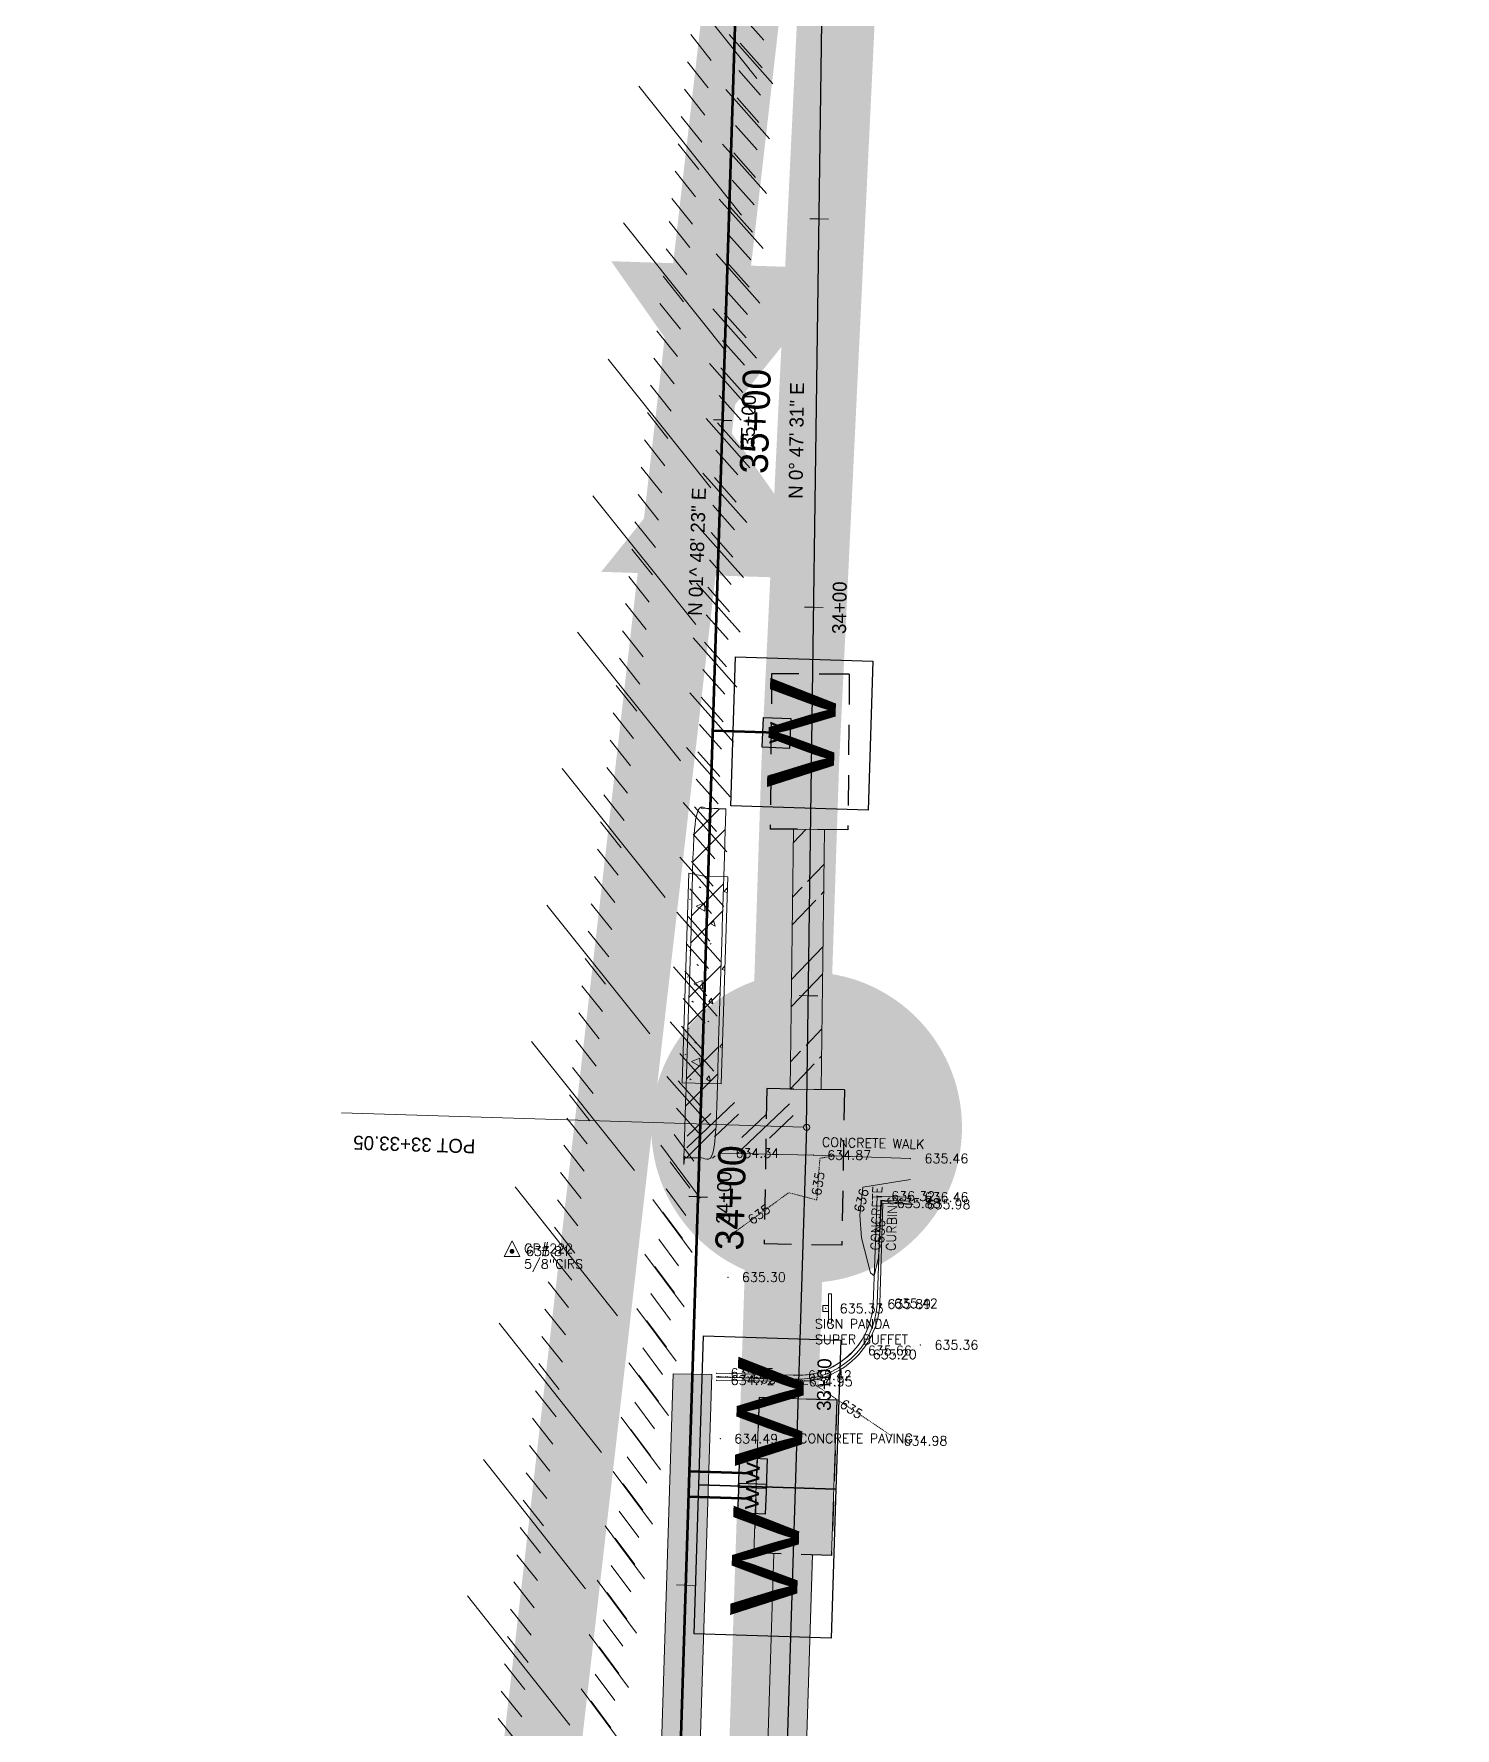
# Model space of a CAD drawing. Extents: x 2536931 to 2538613, y 7112513 to 7131087.
# Drawn here: x 2538331.3 to 2538514.2, y 7128188.7 to 7128406.8 of the extents above; entities that cross this region are included whole.
import ezdxf
from ezdxf.enums import TextEntityAlignment as Align

# ---------------------------------------------------------------- set-up
doc = ezdxf.new("R2010")
doc.units = 0
doc.header["$MEASUREMENT"] = 0
doc.linetypes.add('DGN Style 2', pattern=[6.486575117634358, 3.891945070580614, -2.594630047053743])
doc.linetypes.add('HIDDEN2', pattern=[0.1875, 0.125, -0.0625])
for name, color, linetype, lineweight in [('C-BORE-PIT', 5, 'DGN Style 2', 30), ('C-PIPE-CASING', 6, 'Continuous', 13), ('C-PVMT-CONC-REPAIR', 7, 'Continuous', 0), ('C-SSWR-MHOL', 6, 'Continuous', 30), ('C-SSWR-MHOL-200SCALE', 6, 'Continuous', 30), ('C-SSWR-MHOL-20SCALE', 6, 'Continuous', 30), ('C-SSWR-UGND', 1, 'Continuous', 30), ('C-SSWR-UGND-ABAN', 7, 'Continuous', 13), ('C-SSWR-UGND-ABAN-20-SCALE', 7, 'Continuous', 13), ('C-WATR-INST-100SCALE', 7, 'Continuous', 30), ('C-WATR-INST-200SCALE', 3, 'Continuous', 30), ('C-WATR-INST-20SCALE', 30, 'Continuous', 30), ('C-WATR-UGND', 4, 'Continuous', 53), ('C-WATR-UGND-ABANDON-100', 7, 'Continuous', 13), ('C-WATR-UGND-ABANDON-20', 7, 'Continuous', 13), ('CONCRETE REPAIR', 7, 'Continuous', 13), ('D_ALIGN_WL_20_SCALE', 7, 'Continuous', 30), ('D_ALIGN_WL_40_SCALE', 7, 'Continuous', 30), ('D_ALIGN_WL_POT_20_SCALE', 7, 'Continuous', 0), ('distance', 54, 'Continuous', 0), ('PT', 7, 'Continuous', 0), ('PTELEV', 5, 'Continuous', 0), ('V-CTRL', 2, 'Continuous', 0), ('V-CTRL-DESC', 54, 'Continuous', 0), ('V-PVMT-CONC', 8, 'Continuous', 0), ('V-ROAD-CURB-BACK', 8, 'Continuous', 0), ('V-ROAD-CURB-FACE', 54, 'Continuous', 0), ('V-SITE-SIGN', 8, 'Continuous', 0), ('V-SWLK-CONC', 54, 'Continuous', 0), ('V-TINN-BRKL', 100, 'Continuous', 0), ('V-TOPO-MAJR', 252, 'HIDDEN2', 0), ('V-TOPO-MINR', 8, 'Continuous', 0)]:
    doc.layers.add(name, color=color, linetype=linetype, lineweight=lineweight)
doc.layers.add('C-WATR-UGND-OLD', color=56, linetype='Continuous', lineweight=53, plot=False)
doc.styles.add('L90', font='simplex.shx', dxfattribs={"height": 0.007499985})
doc.styles.add('Outline', font='simplex.shx', dxfattribs={"height": 0.08999982000000001})
doc.styles.add('PTXT', font='romans.shx')
doc.styles.add('ROMANS', font='romans.shx')
doc.styles.add('Style-BRIDGE', font='BRIDGE.shx')

# ---------------------------------------------------------------- blocks, each defined once
blk = doc.blocks.new('CP')
blk.add_hatch(color=256).paths.add_polyline_path([(-0.0125, 1.530757942277972e-18, 1), (0.0125, -3.061515884555943e-18, 1)])
at = {"linetype": 'Continuous'}
for p, q in [((-0.04999999981373549, -0.03333333320915699), (0, 0.06666666641831398)), ((0, 0.06666666641831398), (0.04999999981373549, -0.03333333320915699)), ((0.04999999981373549, -0.03333333320915699), (-0.04999999981373549, -0.03333333320915699))]:
    blk.add_line(p, q, dxfattribs=at)
blk.add_circle((0, 0), 0.0125)
blk = doc.blocks.new('SIGN')
at = {"linetype": 'Continuous'}
for points in [[(0.01874999981373549, -0.01874999981373549), (-0.01874999981373549, -0.01874999981373549), (-0.01874999981373549, 0.01874999981373549), (0.01874999981373549, 0.01874999981373549)], [(0.01874999981373549, 0.09375), (0.03750000009313226, 0.09375), (0.03750000009313226, -0.09375), (0.01874999981373549, -0.09375)]]:
    blk.add_3dface(points, dxfattribs=at)
blk = doc.blocks.new('WMP20SC new')
at = {"layer": 'C-WATR-INST-20SCALE', "lineweight": 30, "flags": 128}
blk.add_lwpolyline([(-1.91872423607856, 1.76674608013127), (1.918724237941206, 1.766746080160374), (1.918724239803851, -1.766746078967117), (-1.918724237941206, -1.766746079083532)], close=True, dxfattribs=at)
at = {"layer": 'C-WATR-INST-20SCALE', "color": 7, "linetype": 'Continuous', "lineweight": 30, "insert": (1.862645149230957e-09, 5.820766091346741e-10), "char_height": 1.71, "attachment_point": 5, "line_spacing_factor": 0.7228915662650602, "style": 'Outline'}
blk.add_mtext('\\FBRIDGE.shx;\\W1.315789x;W', dxfattribs=at)
blk = doc.blocks.new('WMP20SC new_1')
at = {"layer": 'C-WATR-INST-100SCALE', "flags": 128}
blk.add_lwpolyline([(-1.918724236544222, 1.766746079680161), (1.91872423782479, 1.766746079738368), (1.918724239338189, -1.76674607944733), (-1.918724237941206, -1.766746079541917)], close=True, dxfattribs=at)
at = {"layer": 'C-WATR-INST-100SCALE', "insert": (1.047737896442413e-09, 8.731149137020111e-11), "char_height": 1.71, "attachment_point": 5, "line_spacing_factor": 0.7228915662650602, "style": 'Outline'}
blk.add_mtext('\\FBRIDGE.shx;\\W1.315789x;W', dxfattribs=at)
blk = doc.blocks.new('WVP40SC_3')
at = {"layer": 'C-WATR-UGND-OLD', "extrusion": (0, 0, -1)}
blk.add_solid([(3.99999999802094, -3), (3.999999998137355, 3), (2.328306436538696e-10, 0)], dxfattribs=at)
at = {"layer": 'C-WATR-UGND-OLD'}
blk.add_solid([(-2.328306436538696e-10, 0), (3.999999998952262, -3.000000001862645), (3.999999997671694, 2.999999998137355)], dxfattribs=at)
blk = doc.blocks.new('WVP40SC_2')
at = {"layer": 'C-WATR-INST-200SCALE', "extrusion": (0, 0, -1)}
blk.add_solid([(3.999999997322448, -2.999999999708962), (3.99999999802094, 3.000000000116415), (-1.164153218269348e-10, -1.164153218269348e-10)], dxfattribs=at)
at = {"layer": 'C-WATR-INST-200SCALE'}
blk.add_solid([(1.164153218269348e-10, -1.164153218269348e-10), (4, -3), (3.999999998486601, 3.000000000116415)], dxfattribs=at)
blk = doc.blocks.new('WVP40SC_1')
at = {"layer": 'C-WATR-INST-20SCALE', "extrusion": (0, 0, -1)}
blk.add_solid([(3.999999998137355, -3.000000000465661), (4, 2.999999999534339), (0, 2.328306436538696e-10)], dxfattribs=at)
at = {"layer": 'C-WATR-INST-20SCALE'}
blk.add_solid([(0, 2.328306436538696e-10), (4, -3.000000000698492), (4, 2.999999999534339)], dxfattribs=at)

msp = doc.modelspace()

# ---------------------------------------------------------------- hatches: boundary and pattern name
at = {"layer": 'C-PIPE-CASING', "lineweight": 13}
h = msp.add_hatch(dxfattribs=at)
h.set_pattern_fill('ANSI32', color=256, style=0)
h.set_pattern_definition([(224.9223462749343, (2538417.802790184, 7128284.955399924), (5.111864526899903, 15.26659231978841), []), (224.9223462749343, (2538419.497544858, 7128283.256045165), (5.111864526899903, 15.26659231978841), [])])
h.paths.add_polyline_path([(2538420.360693238, 7128307.013692964), (2538416.360810651, 7128307.10303537), (2538414.942411772, 7128262.113853347), (2538418.942331373, 7128262.051821315)])
h = msp.add_hatch(dxfattribs=at)
h.set_pattern_fill('ANSI32', color=256, style=0)
h.set_pattern_definition([(226.3889043762929, (2538424.753504398, 7128280.799438185), (5.40922470836076, 16.11646015893252), [14.4, -0.9999999999999997]), (226.3889043762929, (2538426.491196317, 7128279.144014736), (5.40922470836076, 16.11646015893252), [14.4, -0.9999999999999997])])
h.paths.add_polyline_path([(2538433.06845646, 7128304.357720225), (2538429.06859943, 7128304.391539365), (2538428.607613642, 7128270.944770497), (2538432.607470673, 7128270.910951359)])
at = {"layer": 'C-PVMT-CONC-REPAIR'}
h = msp.add_hatch(dxfattribs=at)
h.set_pattern_fill('CONCRT', color=256, style=0)
h.set_pattern_definition([(152.1355248209764, (2538407.269536098, 7127604.851696271), (42.5826772186707, -21.08053903225683), [0.5130576257247974, -66.85109641780194]), (51.28488407367871, (2538406.815964636, 7127605.09149005), (-45.06632780193993, -57.80037044386563), [0.4587984732531098, -85.907224504536]), (-74.12813139764626, (2538407.102919467, 7127605.449474636), (7.709349004171636, -29.85240338619116), [0.6205643215135919, -113.2709701531786]), (170.0786525998155, (2538409.25397124, 7127607.407589216), (8.640717972897601, -0.272062332645243), [1.067516979292661, -68.79251325975032]), (41.75592187740309, (2538408.202418763, 7127607.591518252), (-44.44541515612263, -38.08014307483501), [0.949112355026388, -70.62918411115112]), (-66.25569713189599, (2538408.910445711, 7127608.223587951), (40.40948295831011, -90.10133482386401), [0.8669700086520753, -119.4077244411781]), (150.7811753192905, (2538404.721506571, 7127602.984817352), (76.52463646444379, -41.88901573186842), [1.067542726633911, -106.0586195774457]), (22.73084704936189, (2538403.789796121, 7127603.505934526), (-17.59189226870386, -9.315989019224821), [0.9593965342929128, -46.55558557661607]), (-86.7952140969481, (2538404.67467651, 7127603.876647905), (-0.3104563229086549, -9.860113684515309), [0.8746361534466565, -98.15343322589648]), (31.3037303101705, (2538405.557071756, 7127607.770934826), (-44.13495883321397, -28.22002939031971), [0.1334455779716291, -72.11028650308852]), (153.6623056138943, (2538404.013600707, 7127609.892586606), (16.97097962288655, -10.40423834980579), [0.1822172544540465, -47.33276485645494]), (153.6623056138943, (2538411.189732895, 7127606.779172228), (16.97097962288655, -10.40423834980579), [0.1822172544540468, -47.33276485645494]), (153.6623056138943, (2538408.991828785, 7127605.164003012), (16.97097962288655, -10.40423834980579), [0.1822172544540468, -47.33276485645494]), (4.706564633651872, (2538409.594707506, 7127609.545681238), (-78.07691807898708, -7.411552690708121), [0.1674874858916947, -86.84355046332485]), (153.6623056138943, (2538404.30087318, 7127605.496794121), (16.97097962288655, -10.40423834980579), [0.1822172544540474, -47.33276485645494]), (153.6623056138943, (2538408.145168547, 7127602.377241859), (16.97097962288655, -10.40423834980579), [0.1822172544540468, -47.33276485645494]), (152.1355248209764, (2538410.087919955, 7127602.353121761), (42.5826772186707, -21.08053903225683), [0.5130576257247976, -66.85109641780194]), (51.28488407367871, (2538409.634348494, 7127602.592915541), (-45.06632780193993, -57.80037044386563), [0.4587984732531104, -85.907224504536]), (-74.12813139764626, (2538409.921303324, 7127602.950900127), (7.709349004171636, -29.85240338619116), [0.6205643215135918, -113.2709701531786]), (152.1355248209764, (2538406.099007124, 7127609.697382261), (42.5826772186707, -21.08053903225683), [0.513057625724798, -66.85109641780194]), (51.28488407367871, (2538405.645435662, 7127609.937176041), (-45.06632780193993, -57.80037044386563), [0.4587984732531103, -85.907224504536]), (-74.12813139764626, (2538405.932390493, 7127610.295160628), (7.709349004171636, -29.85240338619116), [0.6205643215135919, -113.2709701531786]), (31.3037303101705, (2538402.442837134, 7127602.2419431), (-44.13495883321397, -28.22002939031971), [0.1334455779716288, -72.11028650308853]), (31.3037303101705, (2538402.67723169, 7127611.0268691), (-44.13495883321397, -28.22002939031971), [0.1334455779716275, -72.11028650308853])])
h.paths.add_polyline_path([(2538410.330767849, 7127538.243699503), (2538399.153779868, 7127183.261805594), (2538401.653035637, 7127183.182987255), (2538401.022614578, 7127163.192925493), (2538391.027583692, 7127163.508136023), (2538391.658004755, 7127183.498197786), (2538394.156264421, 7127183.41941086), (2538405.333244441, 7127538.40105192), (2538412.568171737, 7127768.182831949), (2538411.010240661, 7127798.142352495), (2538413.691929854, 7127883.312982546), (2538417.095481026, 7127911.970481057), (2538426.515902999, 7128211.16371978), (2538423.956468682, 7128211.25211751), (2538424.646816962, 7128231.240199441), (2538434.640857928, 7128230.895025302), (2538433.950509652, 7128210.906943372), (2538431.512946703, 7128210.991131908), (2538422.086176008, 7127911.596257333), (2538418.682624835, 7127882.938758822), (2538416.014331842, 7127798.193592988), (2538417.572262918, 7127768.234072441)])
at = {"layer": 'C-SSWR-MHOL'}
h = msp.add_hatch(color=256, dxfattribs=at)
edge = h.paths.add_edge_path()
edge.add_arc((2538430.744194053, 7128266.015012633), 4, 87.51717387362392, 447.5171738736239)
at = {"layer": 'C-SSWR-MHOL-200SCALE'}
h = msp.add_hatch(color=256, dxfattribs=at)
edge = h.paths.add_edge_path()
edge.add_arc((2538430.744194053, 7128266.015012633), 20, 87.51717387362392, 447.5171738736239)
at = {"layer": 'C-SSWR-MHOL-20SCALE'}
h = msp.add_hatch(color=256, dxfattribs=at)
edge = h.paths.add_edge_path()
edge.add_arc((2538430.744194053, 7128266.015012633), 2, 87.51717387362392, 447.5171738736239)
at = {"layer": 'CONCRETE REPAIR', "linetype": 'Continuous', "lineweight": 0}
h = msp.add_hatch(dxfattribs=at)
h.set_pattern_fill('CONCR2', color=256, style=0)
h.set_pattern_definition([(152.4990192110531, (2538411.190426243, 7128286.353640495), (18.07405177187688, -10.53681188963313), [0.6155599584930781, -91.24487212770222]), (51.37792017253864, (2538410.644422757, 7128286.637883798), (-47.68819806106324, -58.6211072673598), [0.5530492494665268, -137.0635884912605]), (-74.65896550583413, (2538410.989625437, 7128287.069970112), (-0.2944786625142392, -9.99566317546384), [0.7439415867128298, -30.63158929425395]), (170.5653703003291, (2538413.565416954, 7128289.425534313), (63.99537785785469, -11.88968367505636), [1.280899122686873, -72.90219892531864]), (42.36377451100677, (2538412.301844211, 7128289.635502138), (-9.4787438797098, -9.725088818379191), [1.145481644332329, -113.9124993177135]), (-67.01284086574555, (2538413.148219434, 7128290.407368177), (8.889786554681322, -10.26623753254849), [1.044811367710422, -20.96482147935225]), (149.7586670605603, (2538408.137195619, 7128284.107077327), (8.889786554681322, -10.26623753254849), [1.280946622619382, -19.64023289121301]), (21.83786981000967, (2538407.030570844, 7128284.752217511), (-27.84727431410093, -9.183940104209901), [1.131261174213902, -48.97461125170539]), (-86.91267629893954, (2538408.080652906, 7128285.173025671), (6.23947859205317, -100.227206111723), [1.045274116904012, -109.3378040158537]), (31.45737227909699, (2538409.128319795, 7128289.852632581), (-28.14175297661516, -19.17960327967374), [0.1601003591501281, -54.70882027505316]), (154.7871653844658, (2538407.271122102, 7128292.39467553), (27.25831698907244, -10.80738624671778), [0.218908656749796, -49.8869637691695]), (154.7871653844658, (2538415.889853116, 7128288.676009571), (27.25831698907244, -10.80738624671778), [0.218680274601986, -49.88719215131731]), (154.7871653844658, (2538413.256477797, 7128286.732463974), (27.25831698907244, -10.80738624671778), [0.218908656749796, -49.8869637691695]), (4.523836543592927, (2538411.323234533, 7128292.033192696), (9.184265217195561, -0.2705743570846458), [0.2009853850408034, -92.22408592274884]), (154.7871653844658, (2538407.626460759, 7128287.120424214), (27.25831698907244, -10.80738624671778), [0.218680274601986, -49.88719215131731]), (154.7871653844658, (2538412.247258094, 7128283.386482247), (27.25831698907244, -10.80738624671778), [0.218807135395535, -49.88706529052376]), (152.4990192110531, (2538414.578550248, 7128283.362070081), (18.07405177187688, -10.53681188963313), [0.6156681330067361, -91.24476395318857]), (51.37792017253864, (2538414.032450811, 7128283.646363336), (-47.68819806106324, -58.6211072673598), [0.5532699658746363, -137.0633677748524]), (-74.65896550583413, (2538414.377791257, 7128284.07862209), (-0.2944786625142392, -9.99566317546384), [0.7441444448872616, -30.63138643607952]), (152.4990192110531, (2538409.773962428, 7128292.165622886), (18.07405177187688, -10.53681188963313), [0.6155599584930781, -91.24487212770222]), (51.37792017253864, (2538409.227958942, 7128292.44986619), (-47.68819806106324, -58.6211072673598), [0.5530492494665264, -137.0635884912605]), (-74.65896550583413, (2538409.573161622, 7128292.881952504), (-0.2944786625142392, -9.99566317546384), [0.7439415867128306, -30.63158929425395]), (31.45737227909699, (2538415.356066659, 7128285.312269649), (-28.14175297661516, -19.17960327967374), [0.1601003591501281, -54.70882027505316]), (32.53670436126016, (2538414.997726508, 7128292.335367796), (-28.14175297661516, -19.17960327967374), [0.1602390791910638, -88.73932242703911])])
h.paths.add_polyline_path([(2538414.746195529, 7128271.756221568), (2538415.597767201, 7128298.758762115), (2538417.788895818, 7128298.324572103), (2538420.584633379, 7128298.263478695), (2538419.74430192, 7128271.61735477)])
h = msp.add_hatch(dxfattribs=at)
h.set_pattern_fill('CONCR2', color=256, style=0)
h.set_pattern_definition([(152.3801793891913, (2538416.917713161, 7128281.309356661), (18.05215802146476, -10.57427742297627), [0.6155599584930781, -91.24487212770222]), (51.25908035067683, (2538416.372300411, 7128281.594731843), (-47.80968413999423, -58.522068948359), [0.5530492494665268, -137.0635884912605]), (-74.77780532769594, (2538416.718398557, 7128282.026101227), (-0.3152104807449808, -9.995030883035255), [0.7439415867128298, -30.63158929425395]), (170.4465304784673, (2538419.299070314, 7128284.376317796), (63.9705792769891, -12.0223937728288), [1.280899122686873, -72.90219892531864]), (42.24493468914496, (2538418.035935794, 7128284.588906003), (-9.49889473184985, -9.705407613064748), [1.145481644332329, -113.9124993177135]), (-67.13168068760736, (2538418.883910157, 7128285.359014876), (8.868473770359888, -10.28465415300576), [1.044811367710422, -20.96482147935225]), (149.6398272386985, (2538413.859829407, 7128279.069131167), (8.868473770359888, -10.28465415300576), [1.280946622619382, -19.64023289121301]), (21.71902998814786, (2538412.754545126, 7128279.716565263), (-27.86626323405958, -9.126161073123734), [1.131261174213902, -48.97461125170539]), (-87.03151612080137, (2538413.805497746, 7128280.135194496), (6.031579443655061, -100.2399321003231), [1.045274116904012, -109.3378040158537]), (31.33853245723518, (2538414.862868564, 7128284.812618327), (-28.18147371480457, -19.12119195615899), [0.1601003591501281, -54.70882027505316]), (154.668325562604, (2538413.01094743, 7128287.358507905), (27.23584227256963, -10.86390069294678), [0.218908656749796, -49.8869637691695]), (154.668325562604, (2538421.621946854, 7128283.62197345), (27.23584227256963, -10.86390069294678), [0.218680274601986, -49.88719215131731]), (154.668325562604, (2538418.984546004, 7128281.683894034), (27.23584227256963, -10.86390069294678), [0.218908656749796, -49.8869637691695]), (4.404996721731115, (2538417.062301378, 7128286.988621181), (9.18368425110487, -0.289623269970507), [0.2009853850408034, -92.22408592274884]), (154.668325562604, (2538413.355345762, 7128282.08353091), (27.23584227256963, -10.86390069294678), [0.218680274601986, -49.88719215131731]), (154.668325562604, (2538417.968388422, 7128278.340012773), (27.23584227256963, -10.86390069294678), [0.218807135395535, -49.88706529052376]), (152.3801793891913, (2538420.299624927, 7128278.310765222), (18.05215802146476, -10.57427742297627), [0.6156681330067361, -91.24476395318857]), (51.25908035067683, (2538419.75411633, 7128278.596190554), (-47.80968413999423, -58.522068948359), [0.5532699658746363, -137.0633677748524]), (-74.77780532769594, (2538420.100352601, 7128279.027732093), (-0.3152104807449808, -9.995030883035255), [0.7441444448872616, -30.63138643607952]), (152.3801793891913, (2538415.513307285, 7128287.124264501), (18.05215802146476, -10.57427742297627), [0.6155599584930781, -91.24487212770222]), (51.25908035067683, (2538414.967894535, 7128287.409639684), (-47.80968413999423, -58.522068948359), [0.5530492494665264, -137.0635884912605]), (-74.77780532769594, (2538415.313992681, 7128287.841009067), (-0.3152104807449808, -9.995030883035255), [0.7439415867128306, -30.63158929425395]), (31.33853245723518, (2538421.081184662, 7128280.259347914), (-28.18147371480457, -19.12119195615899), [0.1601003591501281, -54.70882027505316]), (32.41786453939834, (2538420.737412204, 7128287.283174203), (-28.18147371480457, -19.12119195615899), [0.1602390791910638, -88.73932242703911])])
h.paths.add_polyline_path([(2538407.066390953, 7128028.236807627), (2538413.564484884, 7128234.285283205), (2538418.564611835, 7128234.210486516), (2538413.148451278, 7128062.469105347), (2538409.954900089, 7128062.632775132), (2538409.541528434, 7128058.291459458), (2538413.010227257, 7128058.08615106), (2538412.047794996, 7128027.568325002, 0.1158757985850403), (2538407.963999924, 7128028.205999995)])

# ---------------------------------------------------------------- linework, layer by layer
at = {"layer": 'C-BORE-PIT'}
for p, q in [((2538426.237802348, 7128324.41618887), (2538426.068706656, 7128304.416903717)), ((2538436.237444925, 7128324.331641025), (2538426.237802348, 7128324.41618887)), ((2538436.23744493, 7128324.331641025), (2538436.068349238, 7128304.332355872)), ((2538436.068349233, 7128304.332355871), (2538426.068706657, 7128304.416903717)), ((2538425.608250296, 7128271.012008902), (2538425.271658403, 7128251.014841453)), ((2538435.60683402, 7128270.843712956), (2538425.608250296, 7128271.012008902)), ((2538435.606834025, 7128270.843712956), (2538435.270242132, 7128250.846545509)), ((2538435.270242127, 7128250.846545509), (2538425.271658404, 7128251.014841453)), ((2538424.646816962, 7128231.240199441), (2538423.956468682, 7128211.25211751)), ((2538434.640857928, 7128230.895025302), (2538424.646816962, 7128231.240199441)), ((2538434.640857932, 7128230.895025302), (2538433.950509652, 7128210.906943372)), ((2538433.950509647, 7128210.906943372), (2538423.956468683, 7128211.25211751))]:
    msp.add_line(p, q, dxfattribs=at)
at = {"layer": 'C-PIPE-CASING', "lineweight": 13, "flags": 128}
msp.add_lwpolyline([(2538429.06859943, 7128304.391539365), (2538428.607613642, 7128270.944770497), (2538432.607470673, 7128270.910951359), (2538433.06845646, 7128304.357720225)], close=True, dxfattribs=at)
at = {"layer": 'C-PIPE-CASING', "linetype": 'Continuous', "lineweight": 13}
msp.add_open_spline([(2538420.360693238, 7128307.013692964), (2538416.360810651, 7128307.10303537), (2538414.942411772, 7128262.113853347), (2538418.942331373, 7128262.051821315), (2538420.360693238, 7128307.013692964)], degree=1, dxfattribs=at)
at = {"layer": 'C-PVMT-CONC-REPAIR', "color": 7, "lineweight": 13, "flags": 128}
msp.add_lwpolyline([(2538410.330767849, 7127538.243699503), (2538399.153779868, 7127183.261805594), (2538401.653035637, 7127183.182987255), (2538401.022614578, 7127163.192925493), (2538391.027583692, 7127163.508136023), (2538391.658004755, 7127183.498197786), (2538394.156264421, 7127183.41941086), (2538405.333244441, 7127538.40105192), (2538412.568171737, 7127768.182831949), (2538411.010240661, 7127798.142352495), (2538413.691929854, 7127883.312982546), (2538417.095481026, 7127911.970481057), (2538426.515902999, 7128211.16371978), (2538423.956468682, 7128211.25211751), (2538424.646816962, 7128231.240199441), (2538434.640857928, 7128230.895025302), (2538433.950509652, 7128210.906943372), (2538431.512946703, 7128210.991131908), (2538422.086176008, 7127911.596257333), (2538418.682624835, 7127882.938758822), (2538416.014331842, 7127798.193592988), (2538417.572262918, 7127768.234072441)], close=True, dxfattribs=at)
at = {"layer": 'C-SSWR-UGND'}
for q in [(2538433.190168402, 7128442.948106512), (2538419.590828517, 7127911.783369197)]:
    msp.add_line((2538430.744194053, 7128266.015012633), q, dxfattribs=at)
at = {"layer": 'C-SSWR-UGND-ABAN', "linetype": 'Continuous'}
for p, q in [((2538420.774792509, 7128406.670061867), (2538426.405878836, 7128400.322553161)), ((2538420.352636573, 7128399.611607053), (2538425.983722899, 7128393.264098345)), ((2538419.930480636, 7128392.55315224), (2538425.561566963, 7128386.205643531)), ((2538419.5083247, 7128385.494697425), (2538425.139411027, 7128379.147188717)), ((2538419.086168764, 7128378.436242609), (2538424.71725509, 7128372.0887339)), ((2538418.664012827, 7128371.377787794), (2538424.295099153, 7128365.030279087)), ((2538418.241856891, 7128364.319332979), (2538423.872943217, 7128357.971824273)), ((2538417.819700955, 7128357.260878164), (2538423.450787281, 7128350.913369459)), ((2538417.397545018, 7128350.202423351), (2538423.028631345, 7128343.854914643)), ((2538416.975389082, 7128343.143968537), (2538422.606475409, 7128336.796459828)), ((2538416.553233146, 7128336.085513723), (2538422.184319472, 7128329.738005015)), ((2538416.131077209, 7128329.02705891), (2538421.762163535, 7128322.679550201)), ((2538415.708921272, 7128321.968604092), (2538421.340007598, 7128315.621095388)), ((2538415.286765336, 7128314.91014928), (2538420.917851662, 7128308.562640574)), ((2538414.8646094, 7128307.851694466), (2538420.495695726, 7128301.504185759)), ((2538414.442453464, 7128300.793239648), (2538420.07353979, 7128294.445730942)), ((2538414.020297527, 7128293.734784836), (2538419.651383854, 7128287.387276128)), ((2538413.598141591, 7128286.676330023), (2538419.229227917, 7128280.328821316)), ((2538413.175985654, 7128279.617875209), (2538418.807071981, 7128273.270366501)), ((2538412.753829719, 7128272.559420393), (2538418.384916044, 7128266.211911686)), ((2538421.461914376, 7128269.243227235), (2538415.31682185, 7128263.391916457)), ((2538428.530862817, 7128269.070114682), (2538422.38577029, 7128263.218803901)), ((2538411.967182938, 7128263.715288265), (2538417.036095431, 7128256.910427783)), ((2538410.944265776, 7128256.71860044), (2538416.013178268, 7128249.913739958)), ((2538409.921348614, 7128249.721912618), (2538414.990261105, 7128242.917052139)), ((2538408.898431452, 7128242.725224793), (2538413.967343944, 7128235.920364315)), ((2538407.875514291, 7128235.728536972), (2538412.944426782, 7128228.923676495)), ((2538406.852597129, 7128228.731849152), (2538411.921509621, 7128221.926988671)), ((2538405.829679967, 7128221.735161329), (2538410.898592459, 7128214.930300846)), ((2538404.806762805, 7128214.738473508), (2538409.875675297, 7128207.933613027)), ((2538403.783845642, 7128207.741785686), (2538408.852758134, 7128200.936925204)), ((2538402.76092848, 7128200.745097862), (2538407.829840971, 7128193.940237385)), ((2538401.738011318, 7128193.748410041), (2538406.80692381, 7128186.943549561))]:
    msp.add_line(p, q, dxfattribs=at)
at = {"layer": 'C-SSWR-UGND-ABAN-20-SCALE', "linetype": 'Continuous'}
for p, q in [((2538422.423196627, 7128409.109205495), (2538425.238743292, 7128405.935454247)), ((2538422.212122553, 7128405.579977856), (2538425.027669217, 7128402.406226607)), ((2538422.001048478, 7128402.050750216), (2538424.816595143, 7128398.876998967)), ((2538421.789974404, 7128398.521522574), (2538424.605521068, 7128395.347771329)), ((2538421.578900329, 7128394.992294935), (2538424.394446994, 7128391.818543687)), ((2538421.367826255, 7128391.463067295), (2538424.183372919, 7128388.289316048)), ((2538421.15675218, 7128387.933839654), (2538423.972298846, 7128384.760088407)), ((2538420.945678106, 7128384.404612015), (2538423.761224771, 7128381.230860766)), ((2538420.734604032, 7128380.875384375), (2538423.550150697, 7128377.701633128)), ((2538420.523529957, 7128377.346156734), (2538423.339076622, 7128374.172405487)), ((2538420.312455883, 7128373.816929094), (2538423.128002547, 7128370.643177846)), ((2538420.133328815, 7128370.82186587), (2538422.94887548, 7128367.648114622)), ((2538419.922254741, 7128367.292638228), (2538422.737801406, 7128364.118886981)), ((2538419.711180666, 7128363.76341059), (2538422.526727331, 7128360.589659343)), ((2538419.500106592, 7128360.234182949), (2538422.315653257, 7128357.060431701)), ((2538419.289032517, 7128356.704955309), (2538422.104579182, 7128353.531204063)), ((2538419.077958443, 7128353.17572767), (2538421.893505108, 7128350.001976422)), ((2538418.866884368, 7128349.64650003), (2538421.682431034, 7128346.472748782)), ((2538418.655810294, 7128346.117272389), (2538421.471356959, 7128342.943521142)), ((2538418.44473622, 7128342.58804475), (2538421.260282885, 7128339.414293502)), ((2538418.233662146, 7128339.058817109), (2538421.049208811, 7128335.885065863)), ((2538418.022588071, 7128335.52958947), (2538420.838134736, 7128332.355838221)), ((2538417.811513997, 7128332.000361829), (2538420.627060661, 7128328.826610581)), ((2538417.600439922, 7128328.471134189), (2538420.415986587, 7128325.297382943)), ((2538417.389365848, 7128324.941906548), (2538420.204912513, 7128321.768155302)), ((2538417.178291773, 7128321.412678909), (2538419.993838438, 7128318.238927661)), ((2538416.967217699, 7128317.88345127), (2538419.782764364, 7128314.709700022)), ((2538416.756143625, 7128314.35422363), (2538419.57169029, 7128311.180472381)), ((2538416.54506955, 7128310.824995989), (2538419.360616215, 7128307.651244741)), ((2538416.333995476, 7128307.295768349), (2538419.14954214, 7128304.122017101)), ((2538416.122921402, 7128303.766540708), (2538418.938468067, 7128300.592789461)), ((2538415.911847327, 7128300.237313068), (2538418.727393992, 7128297.063561822)), ((2538415.700773253, 7128296.708085428), (2538418.516319918, 7128293.534334181)), ((2538415.489699178, 7128293.178857788), (2538418.305245843, 7128290.005106539)), ((2538415.278625104, 7128289.649630149), (2538418.094171769, 7128286.475878901)), ((2538415.067551029, 7128286.120402508), (2538417.883097694, 7128282.94665126)), ((2538414.856476955, 7128282.591174868), (2538417.672023619, 7128279.417423622)), ((2538414.64540288, 7128279.061947227), (2538417.460949545, 7128275.888195981)), ((2538414.434328806, 7128275.532719588), (2538417.249875471, 7128272.358968341)), ((2538414.223254732, 7128272.003491947), (2538417.038801397, 7128268.829740699)), ((2538414.012180657, 7128268.474264308), (2538416.827727322, 7128265.30051306)), ((2538418.426090831, 7128267.817122258), (2538415.353544568, 7128264.891466868)), ((2538421.960565052, 7128267.730565982), (2538418.888018788, 7128264.804910592)), ((2538425.495039272, 7128267.644009705), (2538422.422493009, 7128264.718354315)), ((2538429.029513491, 7128267.557453428), (2538425.956967228, 7128264.631798037)), ((2538413.683515136, 7128265.085916225), (2538416.217971382, 7128261.683485984)), ((2538413.172056554, 7128261.587572312), (2538415.7065128, 7128258.185142072)), ((2538412.660597974, 7128258.089228401), (2538415.195054219, 7128254.686798161)), ((2538412.22655094, 7128255.120374515), (2538414.761007186, 7128251.717944274)), ((2538411.715092359, 7128251.622030603), (2538414.249548605, 7128248.219600362)), ((2538411.203633778, 7128248.123686693), (2538413.738090024, 7128244.721256453)), ((2538410.692175197, 7128244.625342781), (2538413.226631443, 7128241.222912541)), ((2538410.180716616, 7128241.12699887), (2538412.715172862, 7128237.724568631)), ((2538409.669258035, 7128237.62865496), (2538412.203714281, 7128234.22622472)), ((2538409.157799454, 7128234.130311049), (2538411.6922557, 7128230.727880808)), ((2538408.646340874, 7128230.631967138), (2538411.18079712, 7128227.229536897)), ((2538408.134882293, 7128227.133623227), (2538410.669338538, 7128223.731192986)), ((2538407.623423711, 7128223.635279315), (2538410.157879957, 7128220.232849075)), ((2538407.11196513, 7128220.136935405), (2538409.646421377, 7128216.734505164)), ((2538406.600506549, 7128216.638591493), (2538409.134962795, 7128213.236161253)), ((2538406.089047968, 7128213.140247582), (2538408.623504214, 7128209.737817342)), ((2538405.577589388, 7128209.641903671), (2538408.112045634, 7128206.23947343)), ((2538405.066130807, 7128206.14355976), (2538407.600587053, 7128202.741129519)), ((2538404.554672226, 7128202.645215848), (2538407.089128472, 7128199.242785608)), ((2538404.043213645, 7128199.146871937), (2538406.577669891, 7128195.744441698)), ((2538403.531755064, 7128195.648528026), (2538406.06621131, 7128192.246097785)), ((2538403.020296483, 7128192.150184115), (2538405.554752728, 7128188.747753874))]:
    msp.add_line(p, q, dxfattribs=at)
at = {"layer": 'C-WATR-UGND'}
for p, q in [((2538368.712925595, 7126732.772254649), (2538423.090373916, 7128457.030235785)), ((2538426.869419806, 7128316.794295855), (2538418.67594071, 7128317.052691347)), ((2538415.671617193, 7128221.788405119), (2538423.84083423, 7128221.530774777)), ((2538415.568111978, 7128218.506351665), (2538423.73749507, 7128218.248716083))]:
    msp.add_line(p, q, dxfattribs=at)
at = {"layer": 'C-WATR-UGND-ABANDON-100'}
for p, q in [((2538411.117035284, 7128417.596400183), (2538424.350263149, 7128401.016844084)), ((2538409.145192464, 7128400.029048759), (2538422.378420326, 7128383.449492672)), ((2538407.173349644, 7128382.461697342), (2538420.406577509, 7128365.882141248)), ((2538405.201506825, 7128364.894345924), (2538418.43473469, 7128348.314789829)), ((2538403.229664005, 7128347.326994497), (2538416.462891871, 7128330.747438405)), ((2538401.257821185, 7128329.759643083), (2538414.491049051, 7128313.180086985)), ((2538399.285978366, 7128312.192291667), (2538412.519206231, 7128295.612735573)), ((2538397.314135544, 7128294.624940245), (2538410.547363409, 7128278.045384148)), ((2538395.342292729, 7128277.057588822), (2538408.575520589, 7128260.47803273)), ((2538393.229233341, 7128258.381961021), (2538406.389628151, 7128241.744533077)), ((2538391.180371917, 7128240.823425578), (2538404.340766726, 7128224.185997632)), ((2538389.131510494, 7128223.264890131), (2538402.291905301, 7128206.627462197)), ((2538387.082649071, 7128205.706354692), (2538400.243043881, 7128189.068926752))]:
    msp.add_line(p, q, dxfattribs=at)
at = {"layer": 'C-WATR-UGND-ABANDON-20', "linetype": 'Continuous'}
for p, q in [((2538415.821272256, 7128406.665725235), (2538418.461010348, 7128403.344312463)), ((2538415.419591598, 7128403.153083403), (2538418.05932969, 7128399.83167063)), ((2538415.017910941, 7128399.640441568), (2538417.657649033, 7128396.319028795)), ((2538414.616230283, 7128396.127799735), (2538417.255968375, 7128392.806386962)), ((2538414.214549625, 7128392.615157902), (2538416.854287717, 7128389.293745129)), ((2538413.812868967, 7128389.102516068), (2538416.452607059, 7128385.781103295)), ((2538413.41118831, 7128385.589874235), (2538416.050926402, 7128382.268461462)), ((2538413.07030382, 7128382.608886481), (2538415.710041912, 7128379.287473708)), ((2538412.668623162, 7128379.096244647), (2538415.308361254, 7128375.774831874)), ((2538412.266942504, 7128375.583602815), (2538414.906680597, 7128372.262190042)), ((2538411.865261846, 7128372.070960981), (2538414.504999938, 7128368.749548207)), ((2538411.463581189, 7128368.558319147), (2538414.10331928, 7128365.236906375)), ((2538411.061900531, 7128365.045677315), (2538413.701638623, 7128361.724264543)), ((2538410.660219873, 7128361.533035481), (2538413.299957966, 7128358.211622708)), ((2538410.258539216, 7128358.020393648), (2538412.898277308, 7128354.698980875)), ((2538409.856858558, 7128354.507751815), (2538412.49659665, 7128351.186339042)), ((2538409.4551779, 7128350.995109981), (2538412.094915993, 7128347.673697209)), ((2538409.053497242, 7128347.482468148), (2538411.693235334, 7128344.161055374)), ((2538408.651816585, 7128343.969826314), (2538411.291554676, 7128340.648413542)), ((2538408.250135927, 7128340.457184481), (2538410.889874019, 7128337.135771709)), ((2538407.848455269, 7128336.944542647), (2538410.488193362, 7128333.623129875)), ((2538407.446774612, 7128333.431900815), (2538410.086512704, 7128330.110488042)), ((2538407.045093954, 7128329.919258982), (2538409.684832046, 7128326.597846208)), ((2538406.643413296, 7128326.406617149), (2538409.283151389, 7128323.085204375)), ((2538406.241732639, 7128322.893975314), (2538408.881470731, 7128319.57256254)), ((2538405.840051981, 7128319.381333481), (2538408.479790072, 7128316.059920708)), ((2538405.438371323, 7128315.868691646), (2538408.078109415, 7128312.547278875)), ((2538405.036690665, 7128312.356049813), (2538407.676428758, 7128309.034637042)), ((2538404.635010008, 7128308.843407981), (2538407.2747481, 7128305.521995208)), ((2538404.23332935, 7128305.330766147), (2538406.873067442, 7128302.009353373)), ((2538403.831648692, 7128301.818124314), (2538406.471386785, 7128298.496711541)), ((2538403.429968034, 7128298.305482481), (2538406.069706127, 7128294.984069707)), ((2538403.028287377, 7128294.792840647), (2538405.668025468, 7128291.471427876)), ((2538402.626606719, 7128291.280198813), (2538405.266344811, 7128287.958786041)), ((2538402.224926061, 7128287.767556981), (2538404.864664154, 7128284.446144208)), ((2538401.823245404, 7128284.254915146), (2538404.462983496, 7128280.933502373)), ((2538401.421564746, 7128280.742273314), (2538404.061302838, 7128277.42086054)), ((2538401.019884089, 7128277.229631481), (2538403.659622181, 7128273.908218708)), ((2538400.61820343, 7128273.716989647), (2538403.257941523, 7128270.395576874)), ((2538400.216522774, 7128270.204347814), (2538402.856260865, 7128266.882935041)), ((2538399.875638283, 7128267.22336006), (2538402.515376375, 7128263.901947287)), ((2538399.473957625, 7128263.710718226), (2538402.113695717, 7128260.389305452)), ((2538399.072276968, 7128260.198076393), (2538401.71201506, 7128256.876663621)), ((2538398.670596309, 7128256.685434558), (2538401.310334402, 7128253.364021786)), ((2538398.268915652, 7128253.172792725), (2538400.908653744, 7128249.851379953)), ((2538397.867234994, 7128249.660150893), (2538400.506973086, 7128246.338738121)), ((2538397.465554337, 7128246.14750906), (2538400.105292428, 7128242.826096287)), ((2538397.063873679, 7128242.634867227), (2538399.703611771, 7128239.313454454)), ((2538396.662193021, 7128239.122225394), (2538399.301931113, 7128235.80081262)), ((2538396.260512364, 7128235.609583559), (2538398.900250455, 7128232.288170788)), ((2538395.858831706, 7128232.096941726), (2538398.498569798, 7128228.775528952)), ((2538395.457151048, 7128228.584299892), (2538398.09688914, 7128225.26288712)), ((2538395.05547039, 7128225.071658059), (2538397.695208482, 7128221.750245288)), ((2538394.653789733, 7128221.559016226), (2538397.293527825, 7128218.237603454)), ((2538394.252109075, 7128218.046374394), (2538396.891847167, 7128214.724961621)), ((2538393.850428417, 7128214.53373256), (2538396.49016651, 7128211.212319787)), ((2538393.44874776, 7128211.021090727), (2538396.088485852, 7128207.699677953)), ((2538393.047067102, 7128207.508448892), (2538395.686805194, 7128204.187036118)), ((2538392.645386444, 7128203.995807059), (2538395.285124536, 7128200.674394286)), ((2538392.243705786, 7128200.483165225), (2538394.883443878, 7128197.161752453)), ((2538391.842025129, 7128196.970523392), (2538394.481763221, 7128193.649110621)), ((2538391.440344471, 7128193.45788156), (2538394.080082563, 7128190.136468786)), ((2538391.038663813, 7128189.945239726), (2538393.678401906, 7128186.623826952))]:
    msp.add_line(p, q, dxfattribs=at)
at = {"layer": 'CONCRETE REPAIR', "linetype": 'Continuous', "lineweight": 13, "flags": 128}
msp.add_lwpolyline([(2538414.746195529, 7128271.756221568), (2538415.597767201, 7128298.758762115), (2538417.788895818, 7128298.324572103), (2538420.584633379, 7128298.263478695), (2538419.74430192, 7128271.61735477)], close=True, dxfattribs=at)
at = {"layer": 'CONCRETE REPAIR', "linetype": 'Continuous', "flags": 128}
msp.add_lwpolyline([(2538407.066390953, 7128028.236807627), (2538413.564484884, 7128234.285283205), (2538418.564611835, 7128234.210486516), (2538413.148451278, 7128062.469105347), (2538409.954900089, 7128062.632775132), (2538409.541528434, 7128058.291459458), (2538413.010227257, 7128058.08615106), (2538412.047794996, 7128027.568325002, 0.1158757985850403), (2538407.963999924, 7128028.205999995)], format="xyb", close=True, dxfattribs=at)
at = {"layer": 'D_ALIGN_WL_20_SCALE', "color": 2, "lineweight": 13}
for p, q in [((2538432.36074532, 7128382.950584324), (2538431.16085997, 7128382.967171885)), ((2538432.36074528, 7128382.950584325), (2538433.560630629, 7128382.933996762)), ((2538431.669596856, 7128332.955361414), (2538430.469711507, 7128332.971948976)), ((2538431.669596856, 7128332.955361414), (2538432.869482206, 7128332.938773852)), ((2538430.978448456, 7128282.960138503), (2538429.778563106, 7128282.976726064)), ((2538430.978448416, 7128282.960138504), (2538432.178333766, 7128282.943550942)), ((2538429.70399218, 7128232.978129509), (2538428.504586563, 7128233.015894089)), ((2538429.70399218, 7128232.978129509), (2538430.903397799, 7128232.940364929))]:
    msp.add_line(p, q, dxfattribs=at)
at = {"layer": 'D_ALIGN_WL_20_SCALE', "color": 6, "lineweight": 13}
for p, q in [((2538419.936871624, 7128357.035630706), (2538418.737467918, 7128357.07345597)), ((2538419.936871624, 7128357.035630706), (2538421.136275329, 7128356.997805442)), ((2538418.360818965, 7128307.060476299), (2538417.161415259, 7128307.098301563)), ((2538418.360818965, 7128307.060476299), (2538419.56022267, 7128307.022651035)), ((2538416.784766307, 7128257.085321892), (2538415.585362601, 7128257.123147156)), ((2538416.784766307, 7128257.085321892), (2538417.984170012, 7128257.047496628)), ((2538415.208713648, 7128207.110167485), (2538414.009309942, 7128207.147992748)), ((2538415.208713648, 7128207.110167485), (2538416.408117353, 7128207.072342221))]:
    msp.add_line(p, q, dxfattribs=at)
at = {"layer": 'D_ALIGN_WL_40_SCALE', "color": 6}
for p, q in [((2538419.936871624, 7128357.035630706), (2538418.737467918, 7128357.07345597)), ((2538419.936871624, 7128357.035630706), (2538421.136275329, 7128356.997805442)), ((2538416.784766307, 7128257.085321892), (2538415.585362601, 7128257.123147156)), ((2538416.784766307, 7128257.085321892), (2538417.984170012, 7128257.047496628))]:
    msp.add_line(p, q, dxfattribs=at)
at = {"layer": 'D_ALIGN_WL_POT_20_SCALE', "color": 2, "lineweight": 13}
msp.add_line((2538430.344392227, 7128266.027600794), (2538370.874220282, 7128267.900083343), dxfattribs=at)
msp.add_circle((2538430.7441941, 7128266.0150126), 0.4, dxfattribs=at)
at = {"layer": 'distance', "color": 7, "linetype": 'Continuous', "lineweight": 0, "const_width": 10}
for points in [[(2538509.228462273, 7129167.851868501), (2538386.360673316, 7128095.994778795), (2538358.751109025, 7127119.824523533), (2538359.329238663, 7126636.892508413), (2538336.270039947, 7125875.853726753)], [(2538350.049363954, 7125872.840792594), (2538429.927807644, 7128312.896414463), (2538436.684857437, 7128453.75382174), (2538506.783288937, 7129126.305431344)]]:
    msp.add_lwpolyline(points, dxfattribs=at)
at = {"layer": 'PT'}
for p in [(2538419.779, 7128262.719, 634.3349999999627), (2538431.602, 7128262.457, 634.8649999997579), (2538444.114, 7128262.013, 635.4619999998249), (2538439.819, 7128257.168, 636.3229999998584), (2538444.123, 7128257.04, 636.4589999997988), (2538440.544, 7128256.248, 635.8759999996983), (2538444.386, 7128256.113, 635.9799999999814), (2538392.82, 7128250.07, 633.8100000000559), (2538420.614, 7128246.735, 635.3009999999776), (2538439.332, 7128243.278, 635.8859999999404), (2538440.179, 7128243.362, 635.4180000000633), (2538433.194, 7128242.71, 635.3259999998845), (2538436.82, 7128237.309, 635.6569999996573), (2538437.456, 7128236.8, 635.1959999999963), (2538445.401, 7128238.016, 635.3599999998696), (2538419.148, 7128234.381, 635.2489999998361), (2538419.165, 7128233.479, 634.7160000000149), (2538429.105, 7128234.116, 635.4219999997877), (2538429.215, 7128233.306, 634.9509999998845), (2538419.63, 7128225.943, 634.4890000000596), (2538441.416, 7128225.681, 634.9789999998175)]:
    msp.add_point(p, dxfattribs=at)
at = {"layer": 'V-ROAD-CURB-BACK', "flags": 128}
msp.add_lwpolyline([(2538444.123, 7128257.04), (2538439.819, 7128257.168), (2538439.332, 7128243.278, -0.4110833942674272), (2538429.105, 7128234.116), (2538419.148, 7128234.381)], format="xyb", dxfattribs=at)
at = {"layer": 'V-ROAD-CURB-FACE', "flags": 128}
msp.add_lwpolyline([(2538444.108136683, 7128256.540220967), (2538440.301266015, 7128256.653436451), (2538439.831475168, 7128243.254268386, -0.4110996902550709), (2538429.086041965, 7128233.616327506), (2538419.134697489, 7128233.881176989)], format="xyb", dxfattribs=at)
at = {"layer": 'V-SWLK-CONC', "flags": 128}
msp.add_lwpolyline([(2538419.779, 7128262.719), (2538431.602, 7128262.457), (2538444.114, 7128262.013)], dxfattribs=at)
at = {"layer": 'V-TINN-BRKL', "extrusion": (-0.03909099353542208, 0.211526634233299, 0.9765901787517351), "elevation": 1409207.555040736, "flags": 128}
msp.add_lwpolyline([(-3791550.086702385, -6394840.637164293), (-3791561.665225506, -6394838.173290238), (-3791573.888201802, -6394835.397945313)], dxfattribs=at)
at = {"layer": 'V-TINN-BRKL'}
for points in [[(2538444.123, 7128257.04, 636.4589999997988), (2538439.819, 7128257.168, 636.3229999998584), (2538439.332, 7128243.278, 635.8859999999404), (2538439.295622534, 7128242.839469973, 635.8707333332859), (2538439.239518607, 7128242.403024956, 635.8554666666314), (2538439.163802227, 7128241.969551849, 635.8401999999769), (2538439.068627259, 7128241.539931517, 635.8249333333224), (2538438.954187107, 7128241.115036994, 635.8096666666679), (2538438.820714328, 7128240.69573171, 635.7944000000134), (2538438.66848015, 7128240.282867738, 635.7791333333589), (2538438.497793932, 7128239.877284061, 635.7638666662388), (2538438.309002524, 7128239.479804869, 635.7485999995843), (2538438.102489571, 7128239.09123788, 635.7333333329298), (2538437.878674729, 7128238.712372706, 635.7180666662753), (2538437.638012813, 7128238.343979239, 635.7027999996208), (2538437.380992875, 7128237.986806094, 635.6875333329663), (2538437.108137205, 7128237.641579085, 635.6722666663118), (2538436.820000277, 7128237.308999749, 635.6569999996573), (2538436.421338948, 7128236.894501465, 635.6413333332166), (2538435.998959819, 7128236.504199591, 635.6256666667759), (2538435.554328969, 7128236.139448869, 635.6099999998696), (2538435.088989717, 7128235.801515352, 635.5943333329633), (2538434.604557259, 7128235.491572008, 635.5786666665226), (2538434.102713065, 7128235.210694658, 635.5629999996163), (2538433.585199039, 7128234.959858225, 635.5473333331756), (2538433.05381148, 7128234.739933366, 635.531666666735), (2538432.510394836, 7128234.551683443, 635.5159999998286), (2538431.956835313, 7128234.395761873, 635.5003333329223), (2538431.39505432, 7128234.27270986, 635.4846666664816), (2538430.827001804, 7128234.182954519, 635.469000000041), (2538430.25464948, 7128234.126807394, 635.4533333331347), (2538429.679983989, 7128234.104463369, 635.437666666694), (2538429.105, 7128234.116, 635.4219999997877), (2538419.148, 7128234.381, 635.2489999998361)], [(2538444.386, 7128256.113, 635.9799999999814), (2538440.544, 7128256.248, 635.8759999996983), (2538440.179, 7128243.362, 635.4180000000633), (2538440.142880612, 7128242.880440319, 635.4032000000589), (2538440.084896885, 7128242.401021688, 635.3884000000544), (2538440.005168818, 7128241.9247363, 635.3735999995843), (2538439.903861416, 7128241.45256986, 635.3587999995798), (2538439.781184342, 7128240.985499553, 635.344000000041), (2538439.637391483, 7128240.524492015, 635.3292000000365), (2538439.472780432, 7128240.070501335, 635.314400000032), (2538439.287691861, 7128239.62446708, 635.2995999995619), (2538439.082508826, 7128239.187312349, 635.2847999995574), (2538438.857655968, 7128238.759941868, 635.2700000000186), (2538438.613598635, 7128238.34324011, 635.2552000000142), (2538438.350841924, 7128237.938069471, 635.2404000000097), (2538438.069929628, 7128237.545268481, 635.2255999995396), (2538437.771443115, 7128237.16565007, 635.2108000000007), (2538437.456000126, 7128236.799999886, 635.1959999999963), (2538437.0300862, 7128236.355082211, 635.1796666667797), (2538436.579084947, 7128235.935615551, 635.1633333330974), (2538436.1045147, 7128235.543012074, 635.1469999998808), (2538435.607973139, 7128235.178593514, 635.1306666666642), (2538435.091131912, 7128234.843586714, 635.1143333329819), (2538434.555731008, 7128234.539119504, 635.0979999997653), (2538434.0035729, 7128234.266216898, 635.0816666665487), (2538433.436516472, 7128234.025797646, 635.0653333328664), (2538432.856470768, 7128233.818671137, 635.0489999996498), (2538432.265388559, 7128233.645534681, 635.0326666664332), (2538431.665259774, 7128233.506971157, 635.0163333332166), (2538431.058104795, 7128233.40344705, 635), (2538430.44596766, 7128233.335310882, 634.9836666667834), (2538429.83090918, 7128233.30279204, 634.9673333331011), (2538429.215, 7128233.306, 634.9509999998845), (2538419.165, 7128233.479, 634.7160000000149)]]:
    msp.add_polyline3d(points, dxfattribs=at)
at = {"layer": 'V-TOPO-MAJR', "elevation": 635, "flags": 128}
for points in [[(2538434.431346734, 7128262.356597987), (2538432.453485399, 7128262.056889186), (2538432.068203905, 7128256.674255962), (2538428.443999527, 7128257.613132218), (2538420.35381884, 7128251.715521738)], [(2538441.635645668, 7128226.360881884), (2538431.058733908, 7128233.402998403), (2538419.155941838, 7128233.959615381)]]:
    msp.add_lwpolyline(points, dxfattribs=at)
at = {"layer": 'V-TOPO-MINR', "elevation": 636, "flags": 128}
msp.add_lwpolyline([(2538444.11885657, 7128259.329475428), (2538437.998635802, 7128258.339705759), (2538437.593077661, 7128254.720349428), (2538437.790416869, 7128251.783133429), (2538438.969264559, 7128247.294203129), (2538439.459043479, 7128246.901478258), (2538439.984277295, 7128249.267591295), (2538440.402112262, 7128256.550144374), (2538444.375018789, 7128256.151705635)], dxfattribs=at)

# ---------------------------------------------------------------- block references
at = {"layer": 'C-WATR-INST-100SCALE'}
for name, p, xscale, yscale, zscale, rotation in [('WVP40SC_3', (2538419.936871624, 7128357.035630706), 2.5, 2.5, 2.5, 88.19367741862187), ('WMP20SC new_1', (2538430.124427306, 7128316.709175388), 5, 5, 5, 88.19367748134945), ('WMP20SC new_1', (2538425.997791333, 7128229.331285484), 5, 5, 5, 88.19367748134945), ('WMP20SC new_1', (2538425.392989246, 7128210.153577466), 5, 5, 5, 88.19367748134945)]:
    msp.add_blockref(name, p, dxfattribs=dict(at, xscale=xscale, yscale=yscale, zscale=zscale, rotation=rotation))
at = {"layer": 'C-WATR-INST-200SCALE', "xscale": 5.000000000000001, "yscale": 5.000000000000001, "zscale": 5.000000000000001, "rotation": 88.17507456812496}
msp.add_blockref('WVP40SC_2', (2538419.936871624, 7128357.035630706), dxfattribs=at)
at = {"layer": 'C-WATR-INST-20SCALE', "xscale": 0.5000000000000001, "yscale": 0.5000000000000001, "zscale": 0.5000000000000001, "rotation": 88.19367624997378}
msp.add_blockref('WVP40SC_1', (2538419.936871624, 7128357.035630706), dxfattribs=at)
at = {"layer": 'C-WATR-INST-20SCALE', "lineweight": 30, "rotation": 87.62539200708026}
for p in [(2538426.869419806, 7128316.794295853), (2538423.84083423, 7128221.530774775), (2538423.73749507, 7128218.248716081)]:
    msp.add_blockref('WMP20SC new', p, dxfattribs=at)
at = {"layer": 'V-CTRL', "xscale": 20, "yscale": 20, "zscale": 20}
msp.add_blockref('CP', (2538392.82, 7128250.07), dxfattribs=at)
at = {"layer": 'V-SITE-SIGN', "xscale": 20, "yscale": 20, "zscale": 20}
msp.add_blockref('SIGN', (2538433.194, 7128242.71), dxfattribs=at)

# ---------------------------------------------------------------- texts
at = {"layer": 'D_ALIGN_WL_20_SCALE', "color": 2, "lineweight": 13, "style": 'Style-BRIDGE'}
for s, p in [('N 0%%d 47\' 31" E', (2538428.520093768, 7128354.429113814)), ('34+00', (2538434.069367556, 7128332.922186289)), ('33+00', (2538432.103283149, 7128232.923777367))]:
    msp.add_text(s, height=1.8, rotation=89.20797701312819, dxfattribs=at).set_placement(p, align=Align.TOP_CENTER)
at = {"layer": 'D_ALIGN_WL_20_SCALE', "color": 6, "lineweight": 13, "char_height": 1.8, "attachment_point": 2, "rotation": 88.19367748338342, "line_spacing_factor": 0.7228915662650602, "style": 'L90'}
for s, insert in [('\\FBRIDGE.shx;35+00', (2538422.335679035, 7128356.959980178)), ('\\FBRIDGE.shx;N 01^  48\' 23" E', (2538415.734271214, 7128340.135293055)), ('\\FBRIDGE.shx;34+00', (2538419.183573718, 7128257.009671365))]:
    msp.add_mtext(s, dxfattribs=dict(at, insert=insert))
at = {"layer": 'D_ALIGN_WL_40_SCALE', "color": 6, "char_height": 3.600000000000001, "attachment_point": 2, "rotation": 88.19367748338342, "line_spacing_factor": 0.7228915662650602, "style": 'L90'}
for s, insert in [('\\FBRIDGE.shx;35+00', (2538422.335679035, 7128356.959980179)), ('\\FBRIDGE.shx;34+00', (2538419.183573718, 7128257.009671366))]:
    msp.add_mtext(s, dxfattribs=dict(at, insert=insert))
at = {"layer": 'D_ALIGN_WL_POT_20_SCALE', "color": 2, "lineweight": 13, "style": 'Style-BRIDGE'}
msp.add_text('POT 33+33.05', height=1.8, rotation=178.196576342898, dxfattribs=at).set_placement((2538380.210964876, 7128262.915518458), align=Align.TOP_CENTER)
at = {"layer": 'PTELEV', "style": 'PTXT'}
for s, p in [('634.34', (2538421.578999998, 7128262.119000003, 634.3349999999627)), ('634.87', (2538433.401999999, 7128261.856999993, 634.8649999997579)), ('635.46', (2538445.913999999, 7128261.413000003, 635.4619999998249)), ('636.32', (2538441.618999999, 7128256.568000004, 636.3229999998584)), ('635.88', (2538442.343999999, 7128255.648000002, 635.8759999996983)), ('636.46', (2538445.922999999, 7128256.439999998, 636.4589999997988)), ('635.98', (2538446.185999999, 7128255.513000004, 635.9799999999814)), ('633.81', (2538394.620000003, 7128249.469999999, 633.8100000000559)), ('635.30', (2538422.413999999, 7128246.134999998, 635.3009999999776)), ('635.33', (2538434.993999999, 7128242.110000007, 635.3259999998845)), ('635.89', (2538441.131999999, 7128242.677999996, 635.8859999999404)), ('635.42', (2538441.978999998, 7128242.762000002, 635.4180000000633)), ('635.66', (2538438.619999999, 7128236.708999999, 635.6569999996573)), ('635.20', (2538439.255999999, 7128236.199999996, 635.1959999999963)), ('635.36', (2538447.200999999, 7128237.415999994, 635.3599999998696)), ('635.25', (2538420.947999999, 7128233.780999996, 635.2489999998361)), ('635.42', (2538430.904999999, 7128233.516000003, 635.4219999997877)), ('634.72', (2538420.964999998, 7128232.878999993, 634.7160000000149)), ('634.95', (2538431.014999998, 7128232.705999993, 634.9509999998845)), ('634.49', (2538421.430000002, 7128225.343000002, 634.4890000000596)), ('634.98', (2538443.216000002, 7128225.081, 634.9789999998175))]:
    msp.add_text(s, height=1.2, dxfattribs=at).set_placement(p)
at = {"layer": 'V-CTRL-DESC', "insert": (2538394.3656, 7128251.036), "char_height": 1.2, "attachment_point": 1, "style": 'ROMANS'}
msp.add_mtext('CP#222^J5/8"CIRS ', dxfattribs=at)
at = {"layer": 'V-PVMT-CONC', "insert": (2538429.768269264, 7128226.583179174), "char_height": 1.2, "attachment_point": 1, "style": 'ROMANS'}
msp.add_mtext('CONCRETE PAVING', dxfattribs=at)
at = {"layer": 'V-ROAD-CURB-BACK', "insert": (2538438.982594059, 7128250.209071286), "char_height": 1.2, "attachment_point": 1, "rotation": 87.9919640431853, "style": 'ROMANS'}
msp.add_mtext('CONCRETE\\PCURBING', dxfattribs=at)
at = {"layer": 'V-SITE-SIGN', "insert": (2538431.822078614, 7128241.33630232), "char_height": 1.2, "attachment_point": 1, "style": 'ROMANS'}
msp.add_mtext('SIGN PANDA\\PSUPER BUFFET ', dxfattribs=at)
at = {"layer": 'V-SWLK-CONC', "insert": (2538432.71758731, 7128264.733995717), "char_height": 1.2, "attachment_point": 1, "rotation": 358.73052206241925, "style": 'ROMANS'}
msp.add_mtext('CONCRETE WALK', dxfattribs=at)
at = {"layer": 'V-TOPO-MAJR', "char_height": 1.2, "attachment_point": 5, "style": 'ROMANS'}
for insert, rotation in [((2538432.218761178, 7128258.777639059), 80.83105539242833), ((2538424.626999453, 7128254.830601084), 36.0914420389671), ((2538425.304869154, 7128233.672069625), 357.3225956917515), ((2538436.511791108, 7128229.77234845), 326.3442911536554)]:
    msp.add_mtext('635', dxfattribs=dict(at, insert=insert, rotation=rotation))
at = {"layer": 'V-TOPO-MINR', "char_height": 1.2, "attachment_point": 5, "style": 'ROMANS'}
for insert, rotation in [((2538437.804692301, 7128256.608879599), 75.446801931679), ((2538440.175936433, 7128252.608067695), 86.71626662460358)]:
    msp.add_mtext('636', dxfattribs=dict(at, insert=insert, rotation=rotation))

doc.saveas('drawing.dxf')
